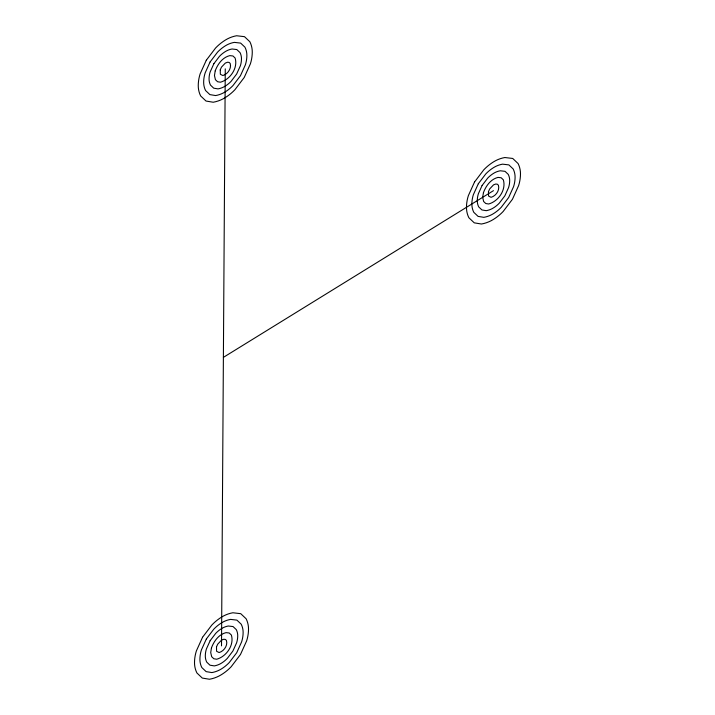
<?xml version="1.0" encoding="UTF-8"?>
<svg xmlns="http://www.w3.org/2000/svg" width="715" height="715" viewBox="0 0 715 715"><rect width="100%" height="100%" fill="white"/><g stroke="black" fill="none" stroke-linecap="round" stroke-linejoin="round"><path stroke-width="1.07" d="M221.516 645.877L225.261 68.863M223.393 357.366L493.484 190.646M215.215 70.865L214.464 75.531L215.421 79.696L217.575 81.733L220.443 82.207C230.176 79.508 238.184 68.059 235.11 58.022L232.956 55.985L229.81 55.618C222.463 57.414 217.718 64.127 215.215 70.865M220.238 69.864L220.345 74.28L222.857 75.531C227.719 74.181 231.723 68.461 230.185 63.438L229.113 62.42L227.531 62.241L225.305 63.09L221.471 67.139L220.238 69.864M211.461 647.888L210.71 652.545L211.676 656.71L213.83 658.756L216.699 659.23C226.432 656.531 234.44 645.073 231.365 635.036L229.211 632.998L226.065 632.632C218.719 634.428 213.973 641.141 211.461 647.888M216.493 646.878L216.591 651.294L219.112 652.554C223.974 651.204 227.978 645.475 226.441 640.461L225.368 639.442L223.786 639.255L221.552 640.104L217.726 644.152L216.493 646.878M483.429 192.657L482.679 197.313L483.635 201.487L485.789 203.525L488.667 203.998C498.4 201.299 506.408 189.85 503.324 179.814L501.17 177.767L498.024 177.4C490.687 179.206 485.932 185.918 483.429 192.657M488.452 191.647L488.56 196.062L491.071 197.322C495.942 195.973 499.946 190.244 498.409 185.23L497.327 184.211L495.754 184.023L493.52 184.872L489.686 188.921L488.452 191.647M206.295 60.248L200.129 73.877A44.464 39.477 -26.8 0 0 198.252 85.532A28.394 25.204 -26.8 0 0 200.656 95.953L206.036 101.047L213.213 102.236A30.146 26.768 -26.8 0 0 225.073 97.714A44.464 39.477 -26.8 0 0 234.949 89.688L244.226 77.47L250.393 63.841A44.464 39.477 -26.8 0 0 252.27 52.186A28.394 25.204 -26.8 0 0 249.875 41.765L244.494 36.671L236.62 35.75A28.394 25.204 -26.8 0 0 225.448 40.013A44.464 39.477 -26.8 0 0 215.572 48.03L206.295 60.248M210.094 61.973L205.16 72.876A35.571 31.585 -26.8 0 0 203.659 82.198A22.71 20.163 -26.8 0 0 205.58 90.537L209.879 94.612L215.626 95.56A24.113 21.414 -26.8 0 0 225.118 91.94A35.571 31.585 -26.8 0 0 233.019 85.523L240.437 75.745L245.37 64.842A35.571 31.585 -26.8 0 0 246.872 55.52A22.71 20.163 -26.8 0 0 244.95 47.181L240.651 43.106L234.35 42.373A22.71 20.163 -26.8 0 0 225.413 45.778A35.571 31.585 -26.8 0 0 217.512 52.195L210.094 61.973M213.883 63.689L210.183 71.875A26.678 23.684 -26.8 0 0 209.057 78.864A17.035 15.122 -26.8 0 0 210.496 85.112L213.722 88.177L218.03 88.883A18.09 16.061 -26.8 0 0 225.154 86.166A26.678 23.684 -26.8 0 0 231.079 81.358L236.647 74.029L240.347 65.852A26.678 23.684 -26.8 0 0 241.473 58.853A17.035 15.122 -26.8 0 0 240.026 52.606L236.799 49.55L232.08 48.995A17.035 15.122 -26.8 0 0 225.377 51.552A26.678 23.684 -26.8 0 0 219.451 56.36L213.883 63.689M202.551 637.262L196.384 650.9A44.464 39.477 -26.8 0 0 194.507 662.546A28.394 25.204 -26.8 0 0 196.911 672.967L202.282 678.07L209.468 679.25A30.146 26.768 -26.8 0 0 221.328 674.728A44.464 39.477 -26.8 0 0 231.204 666.711L240.481 654.484L246.648 640.855A44.464 39.477 -26.8 0 0 248.525 629.209A28.394 25.204 -26.8 0 0 246.13 618.788L240.749 613.685L232.876 612.764A28.394 25.204 -26.8 0 0 221.704 617.027A44.464 39.477 -26.8 0 0 211.828 625.044L202.551 637.262M206.349 638.987L201.416 649.89A35.571 31.585 -26.8 0 0 199.914 659.212A22.71 20.163 -26.8 0 0 201.827 667.551L206.135 671.626L211.881 672.574A24.113 21.414 -26.8 0 0 221.364 668.954A35.571 31.585 -26.8 0 0 229.265 662.537L236.692 652.768L241.625 641.864A35.571 31.585 -26.8 0 0 243.127 632.543A22.71 20.163 -26.8 0 0 241.205 624.204L236.906 620.128L230.605 619.387A22.71 20.163 -26.8 0 0 221.668 622.792A35.571 31.585 -26.8 0 0 213.767 629.209L206.349 638.987M210.139 640.712L206.438 648.889A26.678 23.684 -26.8 0 0 205.312 655.878A17.035 15.122 -26.8 0 0 206.751 662.135L209.978 665.191L214.286 665.897A18.09 16.061 -26.8 0 0 221.409 663.189A26.678 23.684 -26.8 0 0 227.334 658.372L232.893 651.043L236.594 642.865A26.678 23.684 -26.8 0 0 237.72 635.876A17.035 15.122 -26.8 0 0 236.281 629.62L233.054 626.563L228.335 626.009A17.035 15.122 -26.8 0 0 221.632 628.565A26.678 23.684 -26.8 0 0 215.707 633.383L210.139 640.712M474.519 182.039L468.352 195.669A44.464 39.477 -26.8 0 0 466.475 207.314A28.394 25.204 -26.8 0 0 468.87 217.735L474.251 222.839L481.436 224.018A30.146 26.768 -26.8 0 0 493.296 219.496A44.464 39.477 -26.8 0 0 503.172 211.479L512.449 199.262L518.616 185.623A44.464 39.477 -26.8 0 0 520.493 173.977A28.394 25.204 -26.8 0 0 518.089 163.556L512.718 158.453L504.844 157.532A28.394 25.204 -26.8 0 0 493.672 161.796A44.464 39.477 -26.8 0 0 483.796 169.812L474.519 182.039M478.308 183.755L473.375 194.659A35.571 31.585 -26.8 0 0 471.873 203.981A22.71 20.163 -26.8 0 0 473.795 212.319L478.094 216.395L483.841 217.342A24.113 21.414 -26.8 0 0 493.332 213.731A35.571 31.585 -26.8 0 0 501.233 207.314L508.651 197.537L513.585 186.633A35.571 31.585 -26.8 0 0 515.086 177.311A22.71 20.163 -26.8 0 0 513.173 168.972L508.866 164.897L502.565 164.155A22.71 20.163 -26.8 0 0 493.636 167.569A35.571 31.585 -26.8 0 0 485.735 173.986L478.308 183.755M482.107 185.48L478.406 193.658A26.678 23.684 -26.8 0 0 477.28 200.647A17.035 15.122 -26.8 0 0 478.719 206.903L481.946 209.96L486.254 210.675A18.09 16.061 -26.8 0 0 493.368 207.958A26.678 23.684 -26.8 0 0 499.293 203.14L504.862 195.812L508.562 187.634A26.678 23.684 -26.8 0 0 509.688 180.645A17.035 15.122 -26.8 0 0 508.249 174.389L505.022 171.332L500.294 170.778A17.035 15.122 -26.8 0 0 493.591 173.334A26.678 23.684 -26.8 0 0 487.666 178.151L482.107 185.48"/></g></svg>
